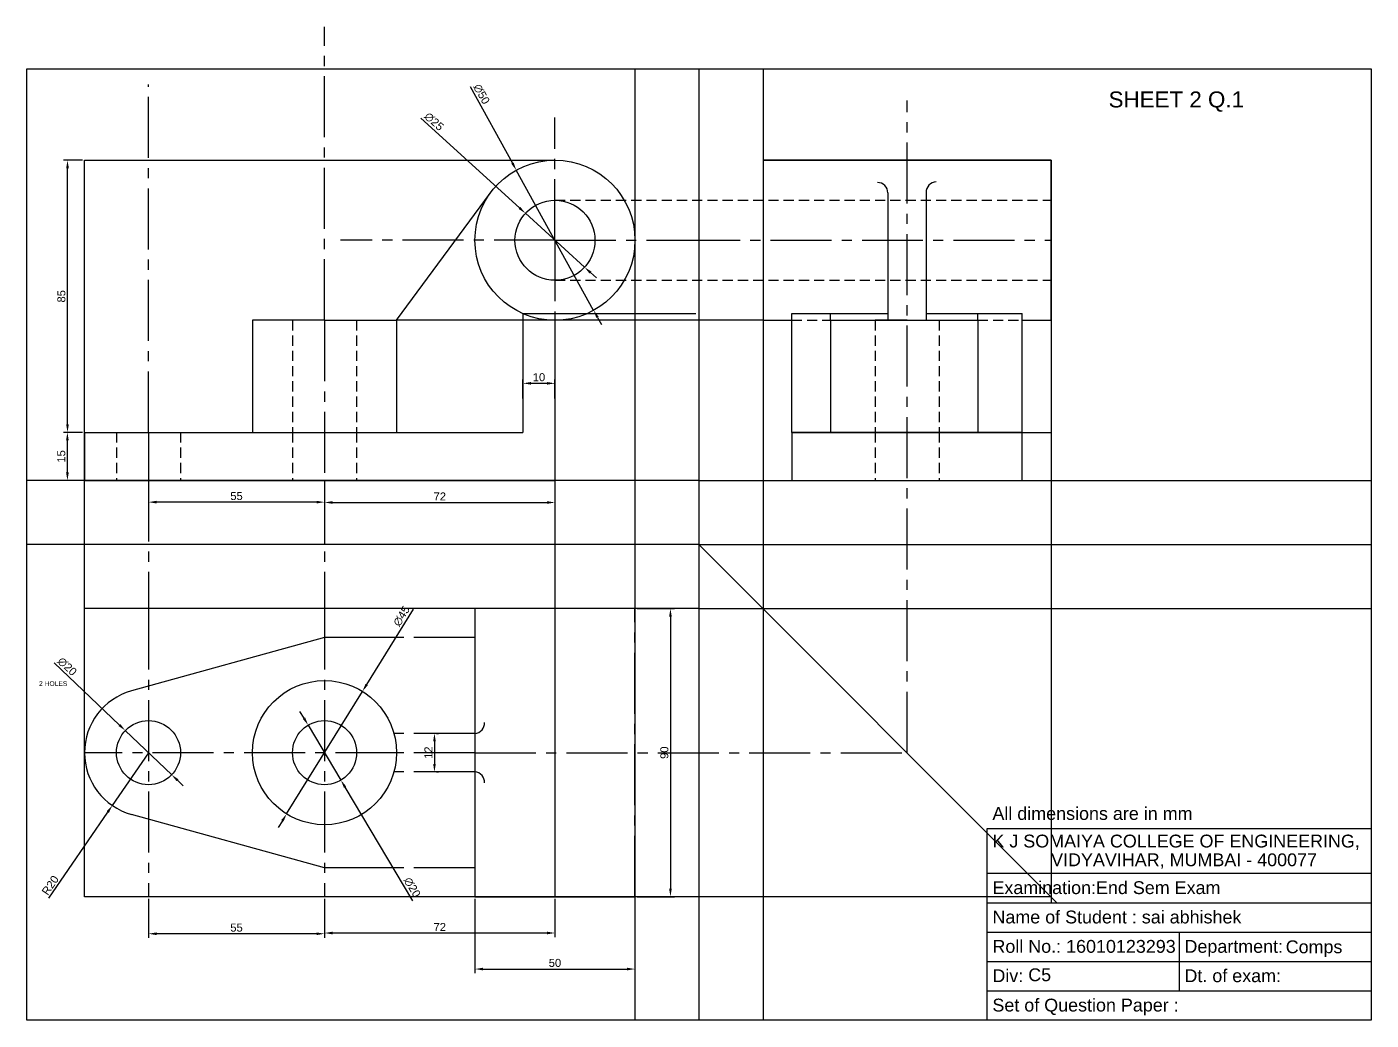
# Model space of a CAD drawing. Header units: millimetres. Extents: x 1601 to 2507, y 1695 to 2010.
# Drawn here: x 1600.5 to 2020.5, y 1700 to 2010.1 of the extents above; entities that cross this region are included whole.
import ezdxf

# ---------------------------------------------------------------- set-up
doc = ezdxf.new("R2010")
doc.units = ezdxf.units.MM
doc.linetypes.add('CENTER2', pattern=[28.575, 19.05, -3.175, 3.175, -3.175])
doc.linetypes.add('HIDDEN2', pattern=[4.7625, 3.175, -1.5875])
doc.styles.get("Standard").update_dxf_attribs({"font": 'arial.ttf'})
doc.dimstyles.new('ISO-25', dxfattribs={"dimtxt": 2.5, "dimasz": 2.5, "dimexe": 1.25, "dimexo": 0.625, "dimtad": 1, "dimtxsty": 'Standard', "dimcen": 2.5, "dimadec": 0, "dimazin": 0, "dimtfac": 1, "dimtmove": 0, "dimatfit": 3, "dimfxl": 1, "dimarcsym": 0})

# ---------------------------------------------------------------- blocks, each defined once
blk = doc.blocks.new('*D44')
at = {"color": 0, "linetype": 'Continuous', "lineweight": -2, "transparency": 16777216}
for p, q in [((1693.53, 1867.84), (1693.53, 1860.34)), ((1765.53, 1867.84), (1765.53, 1860.34)), ((1696.03, 1861.59), (1763.03, 1861.59))]:
    blk.add_line(p, q, dxfattribs=at)
at = {"color": 0, "linetype": 'Continuous', "transparency": 16777216}
for points in [[(1696.03, 1862), (1696.03, 1861.17), (1693.53, 1861.59)], [(1763.03, 1862), (1763.03, 1861.17), (1765.53, 1861.59)]]:
    blk.add_solid(points, dxfattribs=at)
at = {"layer": 'Defpoints', "color": 0, "linetype": 'Continuous', "transparency": 16777216}
for p in [(1693.53, 1868.47), (1765.53, 1868.47), (1765.53, 1861.59)]:
    blk.add_point(p, dxfattribs=at)
at = {"color": 0, "linetype": 'Continuous', "transparency": 16777216, "insert": (1729.53, 1863.47), "char_height": 2.5, "attachment_point": 5}
blk.add_mtext('72', dxfattribs=at)
blk = doc.blocks.new('*D45')
at = {"color": 0, "linetype": 'Continuous', "lineweight": -2, "transparency": 16777216}
for p, q in [((1638.53, 1867.84), (1638.53, 1860.44)), ((1693.53, 1867.84), (1693.53, 1860.44)), ((1691.03, 1861.69), (1641.03, 1861.69))]:
    blk.add_line(p, q, dxfattribs=at)
at = {"color": 0, "linetype": 'Continuous', "transparency": 16777216}
for points in [[(1641.03, 1862.11), (1641.03, 1861.28), (1638.53, 1861.69)], [(1691.03, 1862.11), (1691.03, 1861.28), (1693.53, 1861.69)]]:
    blk.add_solid(points, dxfattribs=at)
at = {"layer": 'Defpoints', "color": 0, "linetype": 'Continuous', "transparency": 16777216}
for p in [(1638.53, 1868.47), (1693.53, 1868.47), (1638.53, 1861.69)]:
    blk.add_point(p, dxfattribs=at)
at = {"color": 0, "linetype": 'Continuous', "transparency": 16777216, "insert": (1666.03, 1863.59), "char_height": 2.5, "attachment_point": 5}
blk.add_mtext('55', dxfattribs=at)
blk = doc.blocks.new('*D46')
at = {"color": 0, "linetype": 'Continuous', "lineweight": -2, "transparency": 16777216}
for p, q in [((1723.62, 1981.61), (1754.44, 1953.56)), ((1774.78, 1935.05), (1756.29, 1951.88)), ((1776.63, 1933.37), (1778.47, 1931.69))]:
    blk.add_line(p, q, dxfattribs=at)
at = {"color": 0, "linetype": 'Continuous', "transparency": 16777216}
for points in [[(1754.72, 1953.87), (1754.16, 1953.25), (1756.29, 1951.88)], [(1776.91, 1933.68), (1776.34, 1933.06), (1774.78, 1935.05)]]:
    blk.add_solid(points, dxfattribs=at)
at = {"layer": 'Defpoints', "color": 0, "linetype": 'Continuous', "transparency": 16777216}
for p in [(1756.29, 1951.88), (1774.78, 1935.05)]:
    blk.add_point(p, dxfattribs=at)
at = {"color": 0, "linetype": 'Continuous', "transparency": 16777216, "insert": (1727.75, 1980.52), "char_height": 2.5, "attachment_point": 5, "rotation": 317.6977}
blk.add_mtext('∅25', dxfattribs=at)
blk = doc.blocks.new('*D47')
at = {"color": 0, "linetype": 'Continuous', "lineweight": -2, "transparency": 16777216}
for p, q in [((1739.03, 1991.47), (1752.24, 1967.54)), ((1777.61, 1921.58), (1753.45, 1965.35)), ((1778.82, 1919.39), (1780.03, 1917.2))]:
    blk.add_line(p, q, dxfattribs=at)
at = {"color": 0, "linetype": 'Continuous', "transparency": 16777216}
for points in [[(1752.61, 1967.74), (1751.88, 1967.34), (1753.45, 1965.35)], [(1779.19, 1919.59), (1778.46, 1919.19), (1777.61, 1921.58)]]:
    blk.add_solid(points, dxfattribs=at)
at = {"layer": 'Defpoints', "color": 0, "linetype": 'Continuous', "transparency": 16777216}
for p in [(1753.45, 1965.35), (1777.61, 1921.58)]:
    blk.add_point(p, dxfattribs=at)
at = {"color": 0, "linetype": 'Continuous', "transparency": 16777216, "insert": (1742.58, 1989.12), "char_height": 2.5, "attachment_point": 5, "rotation": 298.9005}
blk.add_mtext('∅50', dxfattribs=at)
blk = doc.blocks.new('*D48')
at = {"color": 0, "linetype": 'CENTER2', "lineweight": -2, "transparency": 16777216}
for p, q in [((1755.53, 1894.09), (1755.53, 1900.04)), ((1763.03, 1898.79), (1758.03, 1898.79)), ((1765.53, 1894.09), (1765.53, 1900.04))]:
    blk.add_line(p, q, dxfattribs=at)
at = {"color": 0, "linetype": 'CENTER2', "transparency": 16777216}
for points in [[(1758.03, 1899.2), (1758.03, 1898.37), (1755.53, 1898.79)], [(1763.03, 1899.2), (1763.03, 1898.37), (1765.53, 1898.79)]]:
    blk.add_solid(points, dxfattribs=at)
at = {"layer": 'Defpoints', "color": 0, "linetype": 'CENTER2', "transparency": 16777216}
for p in [(1755.53, 1898.79), (1755.53, 1893.47), (1765.53, 1893.47)]:
    blk.add_point(p, dxfattribs=at)
at = {"color": 0, "linetype": 'CENTER2', "transparency": 16777216, "insert": (1760.53, 1900.69), "char_height": 2.5, "attachment_point": 5}
blk.add_mtext('10', dxfattribs=at)
blk = doc.blocks.new('*D49')
at = {"color": 0, "lineweight": -2, "transparency": 16777216}
for p, q in [((1617.91, 1883.47), (1611.94, 1883.47)), ((1613.19, 1870.97), (1613.19, 1880.97)), ((1617.91, 1868.47), (1611.94, 1868.47))]:
    blk.add_line(p, q, dxfattribs=at)
at = {"color": 0, "transparency": 16777216}
for points in [[(1612.77, 1880.97), (1613.61, 1880.97), (1613.19, 1883.47)], [(1612.77, 1870.97), (1613.61, 1870.97), (1613.19, 1868.47)]]:
    blk.add_solid(points, dxfattribs=at)
at = {"layer": 'Defpoints', "color": 0, "transparency": 16777216}
for p in [(1613.19, 1883.47), (1618.53, 1883.47), (1618.53, 1868.47)]:
    blk.add_point(p, dxfattribs=at)
at = {"color": 0, "transparency": 16777216, "insert": (1611.29, 1875.97), "char_height": 2.5, "attachment_point": 5, "rotation": 90}
blk.add_mtext('15', dxfattribs=at)
blk = doc.blocks.new('*D50')
at = {"color": 0, "lineweight": -2, "transparency": 16777216}
for p, q in [((1617.91, 1968.47), (1611.97, 1968.47)), ((1613.22, 1885.97), (1613.22, 1965.97)), ((1617.91, 1883.47), (1611.97, 1883.47))]:
    blk.add_line(p, q, dxfattribs=at)
at = {"color": 0, "transparency": 16777216}
for points in [[(1612.81, 1965.97), (1613.64, 1965.97), (1613.22, 1968.47)], [(1612.81, 1885.97), (1613.64, 1885.97), (1613.22, 1883.47)]]:
    blk.add_solid(points, dxfattribs=at)
at = {"layer": 'Defpoints', "color": 0, "transparency": 16777216}
for p in [(1613.22, 1968.47), (1618.53, 1968.47), (1618.53, 1883.47)]:
    blk.add_point(p, dxfattribs=at)
at = {"color": 0, "transparency": 16777216, "insert": (1611.32, 1925.97), "char_height": 2.5, "attachment_point": 5, "rotation": 90}
blk.add_mtext('85', dxfattribs=at)
blk = doc.blocks.new('*D51')
at = {"color": 0, "lineweight": -2, "transparency": 16777216}
for p, q in [((1791.16, 1828.47), (1802.86, 1828.47)), ((1801.61, 1825.97), (1801.61, 1740.97)), ((1791.16, 1738.47), (1802.86, 1738.47))]:
    blk.add_line(p, q, dxfattribs=at)
at = {"color": 0, "transparency": 16777216}
for points in [[(1801.19, 1825.97), (1802.02, 1825.97), (1801.61, 1828.47)], [(1801.19, 1740.97), (1802.02, 1740.97), (1801.61, 1738.47)]]:
    blk.add_solid(points, dxfattribs=at)
at = {"layer": 'Defpoints', "color": 0, "transparency": 16777216}
for p in [(1790.53, 1828.47), (1790.53, 1738.47), (1801.61, 1738.47)]:
    blk.add_point(p, dxfattribs=at)
at = {"color": 0, "transparency": 16777216, "insert": (1799.71, 1783.47), "char_height": 2.5, "attachment_point": 5, "rotation": 90}
blk.add_mtext('90', dxfattribs=at)
blk = doc.blocks.new('*D52')
at = {"color": 0, "lineweight": -2, "transparency": 16777216}
for p, q in [((1693.53, 1737.84), (1693.53, 1725.91)), ((1765.53, 1737.84), (1765.53, 1725.91)), ((1763.03, 1727.16), (1696.03, 1727.16))]:
    blk.add_line(p, q, dxfattribs=at)
at = {"color": 0, "transparency": 16777216}
for points in [[(1696.03, 1727.58), (1696.03, 1726.74), (1693.53, 1727.16)], [(1763.03, 1727.58), (1763.03, 1726.74), (1765.53, 1727.16)]]:
    blk.add_solid(points, dxfattribs=at)
at = {"layer": 'Defpoints', "color": 0, "transparency": 16777216}
for p in [(1693.53, 1738.47), (1765.53, 1738.47), (1693.53, 1727.16)]:
    blk.add_point(p, dxfattribs=at)
at = {"color": 0, "transparency": 16777216, "insert": (1729.53, 1729.04), "char_height": 2.5, "attachment_point": 5}
blk.add_mtext('72', dxfattribs=at)
blk = doc.blocks.new('*D53')
at = {"color": 0, "lineweight": -2, "transparency": 16777216}
for p, q in [((1638.53, 1737.84), (1638.53, 1725.68)), ((1693.53, 1737.84), (1693.53, 1725.68)), ((1691.03, 1726.93), (1641.03, 1726.93))]:
    blk.add_line(p, q, dxfattribs=at)
at = {"color": 0, "transparency": 16777216}
for points in [[(1641.03, 1727.35), (1641.03, 1726.51), (1638.53, 1726.93)], [(1691.03, 1727.35), (1691.03, 1726.51), (1693.53, 1726.93)]]:
    blk.add_solid(points, dxfattribs=at)
at = {"layer": 'Defpoints', "color": 0, "transparency": 16777216}
for p in [(1638.53, 1738.47), (1693.53, 1738.47), (1638.53, 1726.93)]:
    blk.add_point(p, dxfattribs=at)
at = {"color": 0, "transparency": 16777216, "insert": (1666.03, 1728.83), "char_height": 2.5, "attachment_point": 5}
blk.add_mtext('55', dxfattribs=at)
blk = doc.blocks.new('*D54')
at = {"color": 0, "lineweight": -2, "transparency": 16777216}
for p, q in [((1609.03, 1811.55), (1629.48, 1792.09)), ((1645.77, 1776.57), (1631.29, 1790.36)), ((1647.59, 1774.85), (1649.4, 1773.13))]:
    blk.add_line(p, q, dxfattribs=at)
at = {"color": 0, "transparency": 16777216}
for points in [[(1629.76, 1792.39), (1629.19, 1791.78), (1631.29, 1790.36)], [(1647.87, 1775.15), (1647.3, 1774.55), (1645.77, 1776.57)]]:
    blk.add_solid(points, dxfattribs=at)
at = {"layer": 'Defpoints', "color": 0, "transparency": 16777216}
for p in [(1631.29, 1790.36), (1645.77, 1776.57)]:
    blk.add_point(p, dxfattribs=at)
at = {"color": 0, "transparency": 16777216, "insert": (1613.12, 1810.37), "char_height": 2.5, "attachment_point": 5, "rotation": 316.4115}
blk.add_mtext('∅20', dxfattribs=at)
blk = doc.blocks.new('*D55')
at = {"color": 0, "lineweight": -2, "transparency": 16777216}
for p, q in [((1638.53, 1783.47), (1627.22, 1766.97)), ((1607.37, 1738.01), (1625.81, 1764.91))]:
    blk.add_line(p, q, dxfattribs=at)
at = {"color": 0, "transparency": 16777216}
blk.add_solid([(1625.46, 1765.15), (1626.15, 1764.67), (1627.22, 1766.97)], dxfattribs=at)
at = {"layer": 'Defpoints', "color": 0, "transparency": 16777216}
for p in [(1638.53, 1783.47), (1627.22, 1766.97)]:
    blk.add_point(p, dxfattribs=at)
at = {"color": 0, "transparency": 16777216, "insert": (1607.84, 1742.06), "char_height": 2.5, "attachment_point": 5, "rotation": 55.5657}
blk.add_mtext('R20', dxfattribs=at)
blk = doc.blocks.new('*D56')
at = {"color": 0, "lineweight": -2, "transparency": 16777216}
for p, q in [((1721.27, 1828.29), (1706.69, 1804.73)), ((1681.69, 1764.33), (1705.37, 1802.6)), ((1680.38, 1762.21), (1679.06, 1760.08))]:
    blk.add_line(p, q, dxfattribs=at)
at = {"color": 0, "transparency": 16777216}
for points in [[(1706.33, 1804.95), (1707.04, 1804.51), (1705.37, 1802.6)], [(1680.02, 1762.43), (1680.73, 1761.99), (1681.69, 1764.33)]]:
    blk.add_solid(points, dxfattribs=at)
at = {"layer": 'Defpoints', "color": 0, "transparency": 16777216}
for p in [(1705.37, 1802.6), (1681.69, 1764.33)]:
    blk.add_point(p, dxfattribs=at)
at = {"color": 0, "transparency": 16777216, "insert": (1717.6, 1826.11), "char_height": 2.5, "attachment_point": 5, "rotation": 58.2496}
blk.add_mtext('∅45', dxfattribs=at)
blk = doc.blocks.new('*D57')
at = {"color": 0, "lineweight": -2, "transparency": 16777216}
for p, q in [((1687.13, 1794.2), (1685.85, 1796.35)), ((1688.41, 1792.06), (1698.65, 1774.88)), ((1721.15, 1737.17), (1699.94, 1772.73))]:
    blk.add_line(p, q, dxfattribs=at)
at = {"color": 0, "transparency": 16777216}
for points in [[(1687.49, 1794.42), (1686.77, 1793.99), (1688.41, 1792.06)], [(1700.29, 1772.95), (1699.58, 1772.52), (1698.65, 1774.88)]]:
    blk.add_solid(points, dxfattribs=at)
at = {"layer": 'Defpoints', "color": 0, "transparency": 16777216}
for p in [(1688.41, 1792.06), (1698.65, 1774.88)]:
    blk.add_point(p, dxfattribs=at)
at = {"color": 0, "transparency": 16777216, "insert": (1720.91, 1741.42), "char_height": 2.5, "attachment_point": 5, "rotation": 300.818}
blk.add_mtext('∅20', dxfattribs=at)
blk = doc.blocks.new('*D58')
at = {"color": 0, "lineweight": -2, "transparency": 16777216}
for p, q in [((1728.5, 1789.47), (1729.12, 1789.47)), ((1727.87, 1786.97), (1727.87, 1779.97)), ((1728.5, 1777.47), (1729.12, 1777.47))]:
    blk.add_line(p, q, dxfattribs=at)
at = {"color": 0, "transparency": 16777216}
for points in [[(1727.46, 1786.97), (1728.29, 1786.97), (1727.87, 1789.47)], [(1727.46, 1779.97), (1728.29, 1779.97), (1727.87, 1777.47)]]:
    blk.add_solid(points, dxfattribs=at)
at = {"layer": 'Defpoints', "color": 0, "transparency": 16777216}
for p in [(1727.87, 1789.47), (1727.87, 1777.47), (1727.87, 1777.47)]:
    blk.add_point(p, dxfattribs=at)
at = {"color": 0, "transparency": 16777216, "insert": (1725.99, 1783.47), "char_height": 2.5, "attachment_point": 5, "rotation": 90}
blk.add_mtext('12', dxfattribs=at)
blk = doc.blocks.new('*D59')
at = {"color": 0, "lineweight": -2, "transparency": 16777216}
for p, q in [((1740.53, 1737.84), (1740.53, 1714.66)), ((1790.53, 1737.84), (1790.53, 1714.66)), ((1743.03, 1715.91), (1788.03, 1715.91))]:
    blk.add_line(p, q, dxfattribs=at)
at = {"color": 0, "transparency": 16777216}
for points in [[(1743.03, 1716.32), (1743.03, 1715.49), (1740.53, 1715.91)], [(1788.03, 1716.32), (1788.03, 1715.49), (1790.53, 1715.91)]]:
    blk.add_solid(points, dxfattribs=at)
at = {"layer": 'Defpoints', "color": 0, "transparency": 16777216}
for p in [(1740.53, 1738.47), (1790.53, 1738.47), (1790.53, 1715.91)]:
    blk.add_point(p, dxfattribs=at)
at = {"color": 0, "transparency": 16777216, "insert": (1765.53, 1717.81), "char_height": 2.5, "attachment_point": 5}
blk.add_mtext('50', dxfattribs=at)

msp = doc.modelspace()

# ---------------------------------------------------------------- linework, layer by layer
at = {"linetype": 'CENTER2'}
for p, q in [((1693.531, 1918.467), (1693.531, 2010.084)), ((1638.531, 1883.467), (1638.531, 1992.101)), ((1875.531, 1783.467), (1875.531, 1987.069)), ((1765.531, 1943.467), (1765.531, 1981.745)), ((1765.531, 1943.467), (1698.543, 1943.467)), ((1765.531, 1943.467), (1765.531, 1918.467)), ((1765.531, 1943.467), (1804.315, 1943.467)), ((1804.315, 1943.467), (1920.531, 1943.467)), ((1790.531, 1920.555), (1810.531, 1920.555)), ((1638.531, 1868.467), (1638.531, 1828.467)), ((1693.531, 1868.467), (1693.531, 1828.467)), ((1638.531, 1828.467), (1638.531, 1738.467)), ((1790.531, 1738.467), (1790.531, 1828.467)), ((1716.031, 1783.467), (1618.531, 1783.467)), ((1740.531, 1783.467), (1716.031, 1783.467)), ((1740.531, 1783.467), (1875.531, 1783.467))]:
    msp.add_line(p, q, dxfattribs=at)
for p, q in [((1600.531, 1996.967), (2020.531, 1996.967)), ((1600.531, 1699.967), (1600.531, 1996.967)), ((2020.531, 1996.967), (2020.531, 1699.967)), ((1618.531, 1828.467), (1618.531, 1968.467)), ((1830.531, 1968.467), (1920.531, 1968.467)), ((1830.531, 1968.467), (1830.531, 1918.467)), ((1920.531, 1968.467), (1920.531, 1736.634)), ((1920.531, 1968.467), (1920.531, 1918.467)), ((1755.531, 1920.555), (1790.531, 1920.555)), ((1839.531, 1918.467), (1839.531, 1920.555)), ((1851.567, 1918.467), (1851.567, 1920.555)), ((1897.645, 1918.467), (1897.645, 1920.555)), ((1911.531, 1918.467), (1911.531, 1920.555)), ((1765.531, 1918.467), (1716.031, 1918.467)), ((1830.531, 1918.467), (1765.531, 1918.467)), ((1830.531, 1918.467), (1839.531, 1918.467)), ((1851.567, 1918.467), (1897.645, 1918.467)), ((1875.531, 1918.467), (1865.531, 1918.467)), ((1875.531, 1918.467), (1885.531, 1918.467)), ((1839.531, 1883.467), (1920.531, 1883.467)), ((1875.531, 1883.467), (1865.531, 1883.467)), ((1875.531, 1883.467), (1885.531, 1883.467)), ((1765.531, 1868.467), (1765.531, 1738.467)), ((1830.531, 1868.467), (1830.531, 1868.467)), ((1875.531, 1868.467), (1911.531, 1868.467)), ((1920.531, 1868.467), (2020.531, 1868.467)), ((1810.531, 1848.467), (1922.365, 1736.634)), ((1618.531, 1738.467), (1618.531, 1828.467)), ((1740.531, 1819.467), (1740.531, 1747.467)), ((1900.531, 1759.791), (2020.531, 1759.791)), ((1900.531, 1699.967), (1900.531, 1759.791)), ((2020.531, 1754.967), (2020.531, 1699.967)), ((1900.531, 1745.801), (2020.531, 1745.801)), ((1740.531, 1738.467), (1618.531, 1738.467)), ((1920.531, 1738.467), (1618.531, 1738.467)), ((1900.531, 1736.634), (2020.531, 1736.634)), ((1900.531, 1727.467), (2020.531, 1727.467)), ((1960.531, 1727.467), (1960.531, 1709.134)), ((1900.531, 1718.301), (2020.531, 1718.301)), ((1900.531, 1709.134), (2020.531, 1709.134)), ((2020.531, 1699.967), (1600.531, 1699.967)), ((2020.531, 1699.967), (1900.531, 1699.967))]:
    msp.add_line(p, q)
at = {"linetype": 'Continuous'}
for p, q in [((1790.531, 1996.967), (1790.531, 1699.967)), ((1810.531, 1996.967), (1810.531, 1699.967)), ((1830.531, 1996.967), (1830.531, 1699.967)), ((1693.531, 1918.467), (1683.531, 1918.467)), ((1693.531, 1918.467), (1693.531, 1918.467)), ((1693.531, 1918.467), (1703.531, 1918.467)), ((1810.531, 1868.467), (1600.531, 1868.467)), ((1790.531, 1868.467), (1765.531, 1868.467)), ((1810.531, 1868.467), (1920.531, 1868.467)), ((1810.531, 1848.467), (1600.531, 1848.467)), ((1810.531, 1848.467), (2020.531, 1848.467)), ((1810.531, 1828.467), (1618.531, 1828.467)), ((1810.531, 1828.467), (2020.531, 1828.467))]:
    msp.add_line(p, q, dxfattribs=at)
at = {"linetype": 'HIDDEN2'}
for p, q in [((1830.531, 1968.467), (1920.531, 1968.467)), ((1765.531, 1955.967), (1920.531, 1955.967)), ((1765.531, 1930.967), (1920.531, 1930.967)), ((1683.531, 1918.467), (1683.531, 1883.467)), ((1703.531, 1918.467), (1703.531, 1883.467)), ((1839.531, 1918.467), (1851.567, 1918.467)), ((1865.531, 1918.467), (1865.531, 1883.467)), ((1885.531, 1918.467), (1885.531, 1883.467)), ((1897.645, 1918.467), (1911.531, 1918.467)), ((1683.531, 1883.467), (1683.531, 1868.467)), ((1703.531, 1883.467), (1703.531, 1868.467)), ((1865.531, 1883.467), (1865.531, 1868.467)), ((1885.531, 1883.467), (1885.531, 1868.467))]:
    msp.add_line(p, q, dxfattribs=at)
at = {"lineweight": 30}
for p, q in [((1920.531, 1968.467), (1830.531, 1968.467)), ((1830.531, 1968.467), (1830.531, 1918.467)), ((1920.531, 1918.467), (1920.531, 1968.467)), ((1869.531, 1958.306), (1869.531, 1918.467)), ((1881.531, 1958.306), (1881.531, 1918.467)), ((1839.531, 1920.555), (1869.531, 1920.555)), ((1881.531, 1920.555), (1911.531, 1920.555)), ((1830.531, 1918.467), (1839.531, 1918.467)), ((1839.531, 1883.467), (1839.531, 1918.467)), ((1851.567, 1918.467), (1851.567, 1883.467)), ((1851.567, 1918.467), (1897.645, 1918.467)), ((1851.567, 1918.467), (1897.645, 1918.467)), ((1897.645, 1918.467), (1897.645, 1883.467)), ((1911.531, 1883.467), (1911.531, 1918.467)), ((1618.531, 1883.467), (1618.531, 1868.467)), ((1911.531, 1883.467), (1839.531, 1883.467)), ((1839.531, 1883.467), (1839.531, 1868.467)), ((1911.531, 1868.467), (1911.531, 1883.467)), ((1839.531, 1868.467), (1911.531, 1868.467)), ((1790.531, 1828.467), (1740.531, 1828.467)), ((1740.531, 1828.467), (1740.531, 1738.467)), ((1790.531, 1828.467), (1790.531, 1738.467)), ((1693.531, 1819.467), (1633.189, 1802.741)), ((1715.217, 1819.467), (1693.531, 1819.467)), ((1693.531, 1747.467), (1633.189, 1764.194)), ((1715.217, 1747.467), (1693.531, 1747.467)), ((1740.531, 1738.467), (1790.531, 1738.467))]:
    msp.add_line(p, q, dxfattribs=at)
at = {"linetype": 'Continuous', "lineweight": 30}
for p, q in [((1716.031, 1918.467), (1745.411, 1958.306)), ((1755.531, 1920.555), (1755.531, 1883.467)), ((1693.531, 1918.467), (1671.031, 1918.467)), ((1671.031, 1918.467), (1671.031, 1883.467)), ((1693.531, 1918.467), (1716.031, 1918.467)), ((1716.031, 1918.467), (1716.031, 1883.467)), ((1765.531, 1918.467), (1765.531, 1868.467)), ((1618.531, 1883.467), (1755.531, 1883.467)), ((1618.531, 1868.467), (1765.531, 1868.467))]:
    msp.add_line(p, q, dxfattribs=at)
at = {"linetype": 'CENTER2', "lineweight": -3}
for p, q in [((1693.531, 1918.467), (1693.531, 1848.467)), ((1638.531, 1883.467), (1638.531, 1868.467)), ((1693.531, 1828.467), (1693.531, 1738.467))]:
    msp.add_line(p, q, dxfattribs=at)
at = {"linetype": 'CENTER2', "lineweight": 30}
for p, q in [((1911.531, 1918.467), (1920.531, 1918.467)), ((1740.531, 1819.467), (1715.217, 1819.467)), ((1740.531, 1789.467), (1715.217, 1789.467)), ((1740.531, 1777.467), (1715.217, 1777.467)), ((1740.531, 1747.467), (1715.217, 1747.467))]:
    msp.add_line(p, q, dxfattribs=at)
at = {"linetype": 'HIDDEN2', "lineweight": -3}
for p, q in [((1628.531, 1883.467), (1628.531, 1868.467)), ((1648.531, 1883.467), (1648.531, 1868.467))]:
    msp.add_line(p, q, dxfattribs=at)
at = {"linetype": 'Continuous'}
for points in [[(1618.531, 1968.467), (1765.531, 1968.467)], [(1790.531, 1968.467), (1790.531, 1868.467), (1618.531, 1868.467)]]:
    msp.add_lwpolyline(points, dxfattribs=at)
at = {"linetype": 'Continuous', "lineweight": 30}
for radius in [25, 12.5]:
    msp.add_circle((1765.531, 1943.467), radius, dxfattribs=at)
at = {"lineweight": 30}
for centre, radius in [((1693.531, 1783.467), 22.5), ((1638.531, 1783.467), 10), ((1693.531, 1783.467), 10)]:
    msp.add_circle(centre, radius, dxfattribs=at)
for centre, radius, start, end in [((1866.356, 1958.279), 3.185, 0.47902, 91.54546), ((1884.693, 1958.477), 3.185, 91.2476, 182.31404), ((1638.531, 1783.467), 20, 105.49322, 254.50678), ((1740.305, 1792.644), 3.185, 274.06685, 5.13329), ((1740.305, 1774.291), 3.185, 354.86671, 85.93315)]:
    msp.add_arc(centre, radius, start, end, dxfattribs=at)

# ---------------------------------------------------------------- texts
at = {"linetype": 'Continuous', "lineweight": 9}
msp.add_text('SHEET 2 Q.1', height=5, dxfattribs=at).set_placement((1938.512, 1984.933))
for s, height, p in [('All dimensions are in mm', 4.00791, (1902.209, 1762.473)), ('K J SOMAIYA COLLEGE OF ENGINEERING, ', 4.00791, (1902.209, 1753.865)), ('VIDYAVIHAR, MUMBAI - 400077', 4.00791, (1920.546, 1748.013)), ('Examination:End Sem Exam', 4.00791, (1902.209, 1739.317)), ('Name of Student : sai abhishek ', 4.00791, (1902.209, 1730.15)), ('Roll No.: 16010123293', 4.00791, (1902.209, 1720.983)), ('Department: ', 4.00791, (1962.209, 1720.983)), ('Div: ', 4.0079, (1902.209, 1711.817)), ('Dt. of exam:', 4.00791, (1962.209, 1711.817)), ('Set of Question Paper : ', 4.00791, (1902.209, 1702.65))]:
    msp.add_text(s, height=height).set_placement(p)
at = {"attachment_point": 1}
for s, width, insert, char_height in [('2 HOLES', 9.41898, (1604.325, 1805.791), 1.5), ('Comps', 120, (1993.853, 1724.845), 4), ('C5', 120, (1913.403, 1716.118), 4)]:
    msp.add_mtext_dynamic_manual_height_columns(s, width=width, gutter_width=42.5, heights=[0], dxfattribs=dict(at, insert=insert, char_height=char_height))

# ---------------------------------------------------------------- dimensions: what is measured, and where the dimension line sits
at = {"linetype": 'Continuous'}
for p1, p2, picture, middle in [((1777.614, 1921.581), (1753.449, 1965.354), '*D47', (1740.857, 1988.165)), ((1774.776, 1935.054), (1756.286, 1951.88), '*D46', (1726.419, 1979.06))]:
    dim = msp.add_diameter_dim_2p(p1=p1, p2=p2, dimstyle='ISO-25', dxfattribs=at)
    dim.commit()
    dim.dimension.update_dxf_attribs({"geometry": picture, "text_midpoint": middle, "dimtype": 163})
for p1, p2, distance, picture, middle in [((1618.531, 1883.467), (1618.531, 1968.467), 5.307, '*D50', (1611.323, 1925.967)), ((1618.531, 1868.467), (1618.531, 1883.467), 5.341, '*D49', (1611.289, 1875.967)), ((1790.531, 1828.467), (1790.531, 1738.467), 11.077, '*D51', (1799.707, 1783.467)), ((1727.874, 1789.467), (1727.874, 1777.467), 0, '*D58', (1725.994, 1783.467))]:
    dim = msp.add_aligned_dim(p1=p1, p2=p2, distance=distance, dimstyle='ISO-25')
    dim.commit()
    dim.dimension.update_dxf_attribs({"geometry": picture, "text_midpoint": middle})
at = {"linetype": 'CENTER2'}
dim = msp.add_linear_dim(base=(1755.531, 1898.787), p1=(1765.531, 1893.467), p2=(1755.531, 1893.467), dimstyle='ISO-25', dxfattribs=at)
dim.commit()
dim.dimension.update_dxf_attribs({"geometry": '*D48', "text_midpoint": (1760.531, 1900.688)})
at = {"linetype": 'Continuous'}
for base, p2, picture, middle in [((1638.531, 1861.692), (1638.531, 1868.467), '*D45', (1666.031, 1863.588)), ((1765.531, 1861.588), (1765.531, 1868.467), '*D44', (1729.531, 1863.468))]:
    dim = msp.add_linear_dim(base=base, p1=(1693.531, 1868.467), p2=p2, dimstyle='ISO-25', dxfattribs=at)
    dim.commit()
    dim.dimension.update_dxf_attribs({"geometry": picture, "text_midpoint": middle})
for p1, p2, picture, middle in [((1681.691, 1764.335), (1705.371, 1802.6), '*D56', (1719.277, 1825.072)), ((1645.774, 1776.573), (1631.288, 1790.362), '*D54', (1611.765, 1808.946)), ((1688.408, 1792.055), (1698.654, 1774.879), '*D57', (1719.22, 1740.405))]:
    dim = msp.add_diameter_dim_2p(p1=p1, p2=p2, dimstyle='ISO-25')
    dim.commit()
    dim.dimension.update_dxf_attribs({"geometry": picture, "text_midpoint": middle, "dimtype": 163})
dim = msp.add_radius_dim(center=(1638.531, 1783.467), mpoint=(1627.222, 1766.972), dimstyle='ISO-25')
dim.commit()
dim.dimension.update_dxf_attribs({"geometry": '*D55', "text_midpoint": (1609.408, 1740.988), "dimtype": 164})
for base, p1, p2, picture, middle in [((1638.531, 1726.931), (1693.531, 1738.467), (1638.531, 1738.467), '*D53', (1666.031, 1728.828)), ((1693.531, 1727.161), (1765.531, 1738.467), (1693.531, 1738.467), '*D52', (1729.531, 1729.041)), ((1790.531, 1715.907), (1740.531, 1738.467), (1790.531, 1738.467), '*D59', (1765.531, 1717.809))]:
    dim = msp.add_linear_dim(base=base, p1=p1, p2=p2, dimstyle='ISO-25')
    dim.commit()
    dim.dimension.update_dxf_attribs({"geometry": picture, "text_midpoint": middle})

doc.saveas('drawing.dxf')
